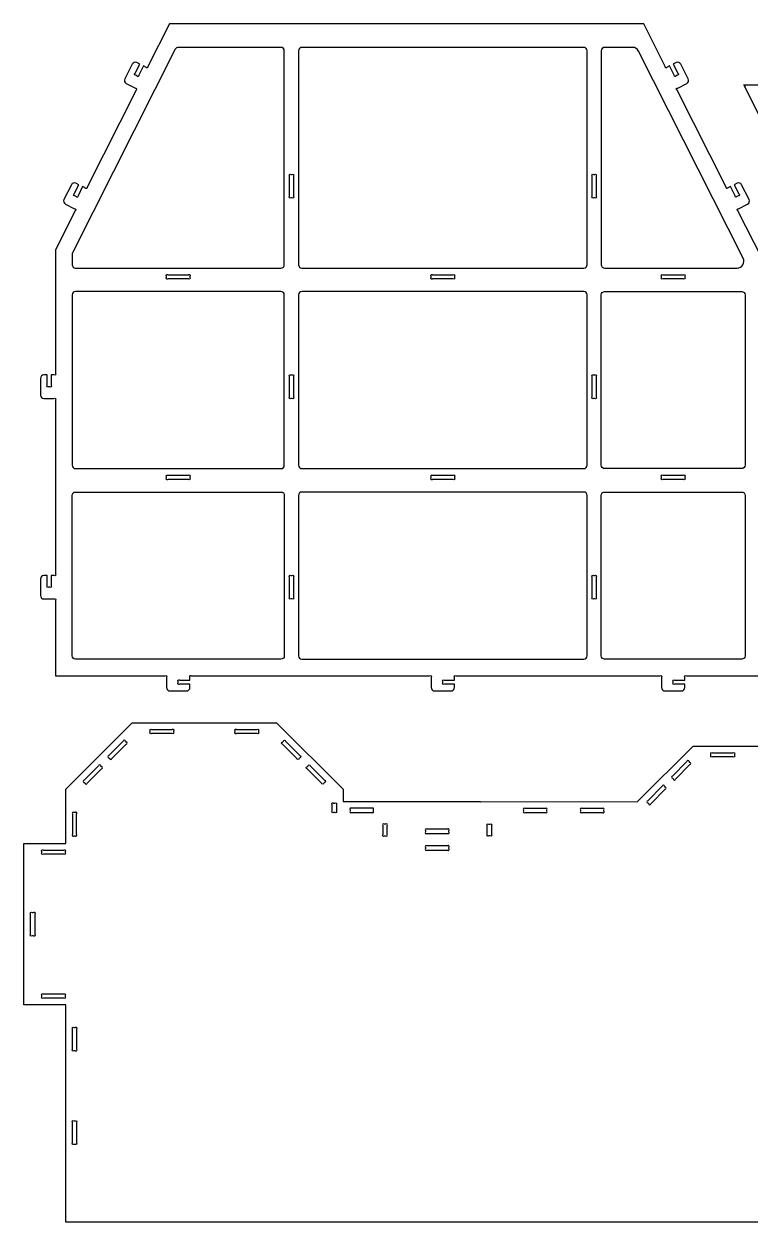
# Model space of a CAD drawing. Extents: x -923 to 1153, y -842 to 974.
# Drawn here: x -923 to -401, y -842 to 19 of the extents above; entities that cross this region are included whole.
import ezdxf

# ---------------------------------------------------------------- set-up
doc = ezdxf.new("R2010")
doc.units = 0
doc.header["$MEASUREMENT"] = 0
doc.layers.get('0').update_dxf_attribs({"linetype": 'CONTINUOUS'})

msp = doc.modelspace()

# ---------------------------------------------------------------- linework, layer by layer
msp.add_lwpolyline([(-392.83, -149.44), (-409.98, -115.48, -1), (-409.51, -114.05), (-402.96, -110.75, 0.414214), (-401.9, -107.52), (-407.3, -96.81, 0.414214), (-410.53, -95.75), (-412.67, -96.83), (-409.36, -103.38, -1), (-409.83, -104.81), (-410.62, -105.2, -1), (-412.04, -104.73), (-415.35, -98.18), (-417.08, -99.06, -1), (-418.5, -98.59), (-453.69, -28.89, -1), (-453.22, -27.47), (-446.67, -24.16, 0.414214), (-445.61, -20.93), (-451.01, -10.22, 0.414214), (-454.24, -9.16), (-456.38, -10.24), (-453.07, -16.79, -1), (-453.54, -18.22), (-454.33, -18.61, -1), (-455.75, -18.15), (-459.06, -11.59), (-460.79, -12.47, -1), (-462.21, -12), (-477.64, 18.56), (-818.36, 18.56), (-833.79, -12, -1), (-835.22, -12.47), (-836.95, -11.59), (-840.25, -18.15, -1), (-841.68, -18.61), (-842.46, -18.22, -1), (-842.93, -16.79), (-839.62, -10.24), (-841.77, -9.16, 0.414214), (-844.99, -10.22), (-850.4, -20.93, 0.414214), (-849.34, -24.16), (-842.79, -27.47, -1), (-842.32, -28.89), (-877.5, -98.59, -1), (-878.93, -99.06), (-880.66, -98.18), (-883.96, -104.73, -1), (-885.39, -105.2), (-886.17, -104.81, -1), (-886.64, -103.38), (-883.33, -96.83), (-885.48, -95.75, 0.414214), (-888.7, -96.81), (-894.11, -107.52, 0.414214), (-893.05, -110.75), (-886.5, -114.05, -1), (-886.03, -115.48), (-900.17, -143.5), (-900.17, -232.38, -1), (-901.23, -233.44), (-903.17, -233.44), (-903.17, -240.78, -1), (-904.23, -241.84), (-905.11, -241.84, -1), (-906.17, -240.78), (-906.17, -233.44), (-908.57, -233.44, 0.414214), (-910.97, -235.84), (-910.97, -247.84, 0.414214), (-908.57, -250.24), (-901.23, -250.24, -1), (-900.17, -251.3), (-900.17, -376.38, -1), (-901.23, -377.44), (-903.17, -377.44), (-903.17, -384.78, -1), (-904.23, -385.84), (-905.11, -385.84, -1), (-906.17, -384.78), (-906.17, -377.44), (-908.57, -377.44, 0.414214), (-910.97, -379.84), (-910.97, -391.84, 0.414214), (-908.57, -394.24), (-901.23, -394.24, -1), (-900.17, -395.3), (-900.17, -449.44), (-821.43, -449.44, -1), (-820.37, -450.5), (-820.37, -457.84, 0.414214), (-817.97, -460.24), (-805.97, -460.24, 0.414214), (-803.57, -457.84), (-803.57, -455.44), (-810.91, -455.44, -1), (-811.97, -454.38), (-811.97, -453.5, -1), (-810.91, -452.44), (-803.57, -452.44), (-803.57, -450.5, -1), (-802.51, -449.44), (-631.38, -449.44, -1), (-630.32, -450.5), (-630.32, -457.84, 0.414214), (-627.92, -460.24), (-615.92, -460.24, 0.414214), (-613.52, -457.84), (-613.52, -455.44), (-620.86, -455.44, -1), (-621.92, -454.38), (-621.92, -453.5, -1), (-620.86, -452.44), (-613.52, -452.44), (-613.52, -450.5, -1), (-612.46, -449.44), (-465.91, -449.44, -1), (-464.85, -450.5), (-464.85, -457.84, 0.414214), (-462.45, -460.24), (-450.45, -460.24, 0.414214), (-448.05, -457.84), (-448.05, -455.44), (-455.39, -455.44, -1), (-456.45, -454.38), (-456.45, -453.5, -1), (-455.39, -452.44), (-448.05, -452.44), (-448.05, -450.5, -1), (-446.99, -449.44), (-392.83, -449.44)], format="xyb")
for points in [[(-885.77, -156.64), (-738.17, -156.64, 0.414214), (-735.77, -154.24), (-735.77, -0.64, 0.414214), (-738.17, 1.76), (-811.93, 1.76, 0.283043), (-814.07, 0.44), (-887.91, -145.84, 0.117406), (-888.17, -146.93), (-888.17, -154.24, 0.414214)], [(-518.27, -0.64, 0.414214), (-520.67, 1.76), (-723.17, 1.76, 0.414214), (-725.57, -0.64), (-725.57, -154.24, 0.414214), (-723.17, -156.64), (-520.67, -156.64, 0.414214), (-518.27, -154.24)], [(-508.07, -0.64), (-508.07, -154.24, 0.414214), (-505.67, -156.64), (-410.44, -156.64, 0.558794), (-406.16, -149.68), (-481.27, -0.88, 0.283043), (-485.56, 1.76), (-505.67, 1.76, 0.414214)], [(-729.17, -90.5), (-729.17, -105.18, -1), (-730.23, -106.24), (-731.11, -106.24, -1), (-732.17, -105.18), (-732.17, -90.5, -1), (-731.11, -89.44), (-730.23, -89.44, -1)], [(-513.61, -89.44), (-512.73, -89.44, -1), (-511.67, -90.5), (-511.67, -105.18, -1), (-512.73, -106.24), (-513.61, -106.24, -1), (-514.67, -105.18), (-514.67, -90.5, -1)], [(-819.31, -161.44), (-804.63, -161.44, -1), (-803.57, -162.5), (-803.57, -163.38, -1), (-804.63, -164.44), (-819.31, -164.44, -1), (-820.37, -163.38), (-820.37, -162.5, -1)], [(-629.26, -161.44), (-614.58, -161.44, -1), (-613.52, -162.5), (-613.52, -163.38, -1), (-614.58, -164.44), (-629.26, -164.44, -1), (-630.32, -163.38), (-630.32, -162.5, -1)], [(-449.11, -164.44), (-463.79, -164.44, -1), (-464.85, -163.38), (-464.85, -162.5, -1), (-463.79, -161.44), (-449.11, -161.44, -1), (-448.05, -162.5), (-448.05, -163.38, -1)], [(-885.77, -300.64), (-738.17, -300.64, 0.414214), (-735.77, -298.24), (-735.77, -175.84, 0.414214), (-738.17, -173.44), (-885.77, -173.44, 0.414214), (-888.17, -175.84), (-888.17, -298.24, 0.414214)], [(-723.17, -173.44, 0.414214), (-725.57, -175.84), (-725.57, -298.24, 0.414214), (-723.17, -300.64), (-520.67, -300.64, 0.414214), (-518.27, -298.24), (-518.27, -175.84, 0.414214), (-520.67, -173.44)], [(-407.23, -300.64), (-505.67, -300.64, -0.414214), (-508.07, -298.24), (-508.07, -175.84, -0.414214), (-505.67, -173.44), (-407.23, -173.44, -0.414214), (-404.83, -175.84), (-404.83, -298.24, -0.414214)], [(-729.17, -234.5), (-729.17, -249.18, -1), (-730.23, -250.24), (-731.11, -250.24, -1), (-732.17, -249.18), (-732.17, -234.5, -1), (-731.11, -233.44), (-730.23, -233.44, -1)], [(-511.67, -234.5), (-511.67, -249.18, -1), (-512.73, -250.24), (-513.61, -250.24, -1), (-514.67, -249.18), (-514.67, -234.5, -1), (-513.61, -233.44), (-512.73, -233.44, -1)], [(-819.31, -305.44), (-804.63, -305.44, -1), (-803.57, -306.5), (-803.57, -307.38, -1), (-804.63, -308.44), (-819.31, -308.44, -1), (-820.37, -307.38), (-820.37, -306.5, -1)], [(-614.58, -308.44), (-629.26, -308.44, -1), (-630.32, -307.38), (-630.32, -306.5, -1), (-629.26, -305.44), (-614.58, -305.44, -1), (-613.52, -306.5), (-613.52, -307.38, -1)], [(-463.79, -305.44), (-449.11, -305.44, -1), (-448.05, -306.5), (-448.05, -307.38, -1), (-449.11, -308.44), (-463.79, -308.44, -1), (-464.85, -307.38), (-464.85, -306.5, -1)], [(-885.77, -317.44), (-738.17, -317.44, -0.414214), (-735.77, -319.84), (-735.77, -435.04, -0.414214), (-738.17, -437.44), (-885.77, -437.44, -0.414214), (-888.17, -435.04), (-888.17, -319.84, -0.414214)], [(-723.17, -437.44), (-520.67, -437.44, 0.414214), (-518.27, -435.04), (-518.27, -319.84, 0.414214), (-520.67, -317.44), (-723.17, -317.44, 0.414214), (-725.57, -319.84), (-725.57, -435.04, 0.414214)], [(-508.07, -319.84, -0.414214), (-505.67, -317.44), (-407.23, -317.44, -0.414214), (-404.83, -319.84), (-404.83, -435.04, -0.414214), (-407.23, -437.44), (-505.67, -437.44, -0.414214), (-508.07, -435.04)], [(-729.17, -378.5), (-729.17, -393.18, -1), (-730.23, -394.24), (-731.11, -394.24, -1), (-732.17, -393.18), (-732.17, -378.5, -1), (-731.11, -377.44), (-730.23, -377.44, -1)], [(-511.67, -378.5), (-511.67, -393.18, -1), (-512.73, -394.24), (-513.61, -394.24, -1), (-514.67, -393.18), (-514.67, -378.5, -1), (-513.61, -377.44), (-512.73, -377.44, -1)], [(-831.08, -487.85), (-816.4, -487.85, -1), (-815.34, -488.91), (-815.34, -489.79, -1), (-816.4, -490.85), (-831.08, -490.85, -1), (-832.14, -489.79), (-832.14, -488.91, -1)], [(-770.02, -487.85), (-755.34, -487.85, -1), (-754.28, -488.91), (-754.28, -489.79, -1), (-755.34, -490.85), (-770.02, -490.85, -1), (-771.08, -489.79), (-771.08, -488.91, -1)], [(-851.47, -496.3), (-861.85, -506.68, 1), (-861.85, -508.18), (-861.23, -508.8, 1), (-859.73, -508.8), (-849.35, -498.42, 1), (-849.35, -496.92), (-849.97, -496.3, 1)], [(-734.95, -496.3), (-724.57, -506.68, -1), (-724.57, -508.18), (-725.19, -508.8, -1), (-726.69, -508.8), (-737.07, -498.42, -1), (-737.07, -496.92), (-736.45, -496.3, -1)], [(-428.24, -504.59), (-413.56, -504.59, -1), (-412.5, -505.65), (-412.5, -506.53, -1), (-413.56, -507.59), (-428.24, -507.59, -1), (-429.3, -506.53), (-429.3, -505.65, -1)], [(-877.44, -526.51), (-867.06, -516.13, 1), (-867.06, -514.63), (-867.68, -514.01, 1), (-869.18, -514.01), (-879.56, -524.39, 1), (-879.56, -525.89), (-878.94, -526.51, 1)], [(-717.24, -514.01), (-706.86, -524.39, -1), (-706.86, -525.89), (-707.48, -526.51, -1), (-708.98, -526.51), (-719.36, -516.13, -1), (-719.36, -514.63), (-718.74, -514.01, -1)], [(-446.58, -510.99), (-456.96, -521.36, 1), (-456.96, -522.86), (-456.34, -523.49, 1), (-454.84, -523.49), (-444.46, -513.11, 1), (-444.46, -511.61), (-445.08, -510.99, 1)], [(-474.68, -540.58), (-474.05, -541.2, 1), (-472.55, -541.2), (-462.18, -530.82, 1), (-462.18, -529.32), (-462.8, -528.7, 1), (-464.3, -528.7), (-474.68, -539.08, 1)], [(-700.35, -540.8), (-699.47, -540.8, -1), (-698.41, -541.86), (-698.41, -546.45, -1), (-699.47, -547.51), (-700.35, -547.51, -1), (-701.41, -546.45), (-701.41, -541.86, -1)], [(-888.01, -548.46), (-888.01, -563.14, 1), (-886.95, -564.2), (-886.07, -564.2, 1), (-885.01, -563.14), (-885.01, -548.46, 1), (-886.07, -547.4), (-886.95, -547.4, 1)], [(-671.79, -544.51), (-687.52, -544.51, 1), (-688.59, -545.57), (-688.59, -546.45, 1), (-687.52, -547.51), (-671.79, -547.51)], [(-562.86, -547.6), (-548.18, -547.6, 1), (-547.12, -546.54), (-547.12, -545.66, 1), (-548.18, -544.6), (-562.86, -544.6, 1), (-563.92, -545.66), (-563.92, -546.54, 1)], [(-521.97, -547.6), (-507.29, -547.6, 1), (-506.23, -546.54), (-506.23, -545.66, 1), (-507.29, -544.6), (-521.97, -544.6, 1), (-523.03, -545.66), (-523.03, -546.54, 1)], [(-664.96, -556.97), (-664.96, -563.25, 1), (-663.9, -564.31), (-663.02, -564.31, 1), (-661.96, -563.25), (-661.96, -556.97, 1), (-663.02, -555.91), (-663.9, -555.91, 1)], [(-588.9, -555.91), (-588.02, -555.91, -1), (-586.96, -556.97), (-586.96, -563.25, -1), (-588.02, -564.31), (-588.9, -564.31, -1), (-589.96, -563.25), (-589.96, -556.97, -1)], [(-633.3, -562.51), (-618.62, -562.51, 1), (-617.56, -561.45), (-617.56, -560.57, 1), (-618.62, -559.51), (-633.3, -559.51, 1), (-634.36, -560.57), (-634.36, -561.45, 1)], [(-893.11, -575.57), (-893.11, -576.45, -1), (-894.17, -577.51), (-908.85, -577.51, -1), (-909.91, -576.45), (-909.91, -575.57, -1), (-908.85, -574.51), (-894.17, -574.51, -1)], [(-618.62, -571.51), (-633.3, -571.51, 1), (-634.36, -572.57), (-634.36, -573.45, 1), (-633.3, -574.51), (-618.62, -574.51, 1), (-617.56, -573.45), (-617.56, -572.57, 1)], [(-915.01, -620.31), (-915.01, -634.99, -1), (-916.07, -636.05), (-916.95, -636.05, -1), (-918.01, -634.99), (-918.01, -620.31, -1), (-916.95, -619.25), (-916.07, -619.25, -1)], [(-908.85, -677.79), (-894.17, -677.79, -1), (-893.11, -678.85), (-893.11, -679.73, -1), (-894.17, -680.79), (-908.85, -680.79, -1), (-909.91, -679.73), (-909.91, -678.85, -1)], [(-885.01, -702.81), (-885.01, -717.49, -1), (-886.07, -718.55), (-886.95, -718.55, -1), (-888.01, -717.49), (-888.01, -702.81, -1), (-886.95, -701.75), (-886.07, -701.75, -1)], [(-885.01, -770.01), (-885.01, -784.69, -1), (-886.07, -785.75), (-886.95, -785.75, -1), (-888.01, -784.69), (-888.01, -770.01, -1), (-886.95, -768.95), (-886.07, -768.95, -1)]]:
    msp.add_lwpolyline(points, format="xyb", close=True)
for points in [[(-308.66, -216.79), (-405.65, -25.24), (-218.4, -25.24), (-218.4, -230.24), (-308.66, -230.24)], [(-922.81, -569.71), (-892.81, -569.71), (-892.81, -530.85), (-845.01, -483.05), (-741.41, -483.05), (-693.61, -530.85), (-693.61, -539.71), (-657.16, -539.71), (-594.76, -539.71), (-594.76, -539.8), (-482.1, -539.71), (-442.17, -499.79), (-350.42, -499.79), (-285.54, -564.67), (-285.54, -656.42), (-324.27, -695.15), (-324.27, -841.51), (-892.81, -841.51), (-892.81, -685.59), (-922.81, -685.59)]]:
    msp.add_lwpolyline(points, close=True)
msp.add_lwpolyline([(-404.67, -27.19), (-404.67, -25.24)])

doc.saveas('drawing.dxf')
